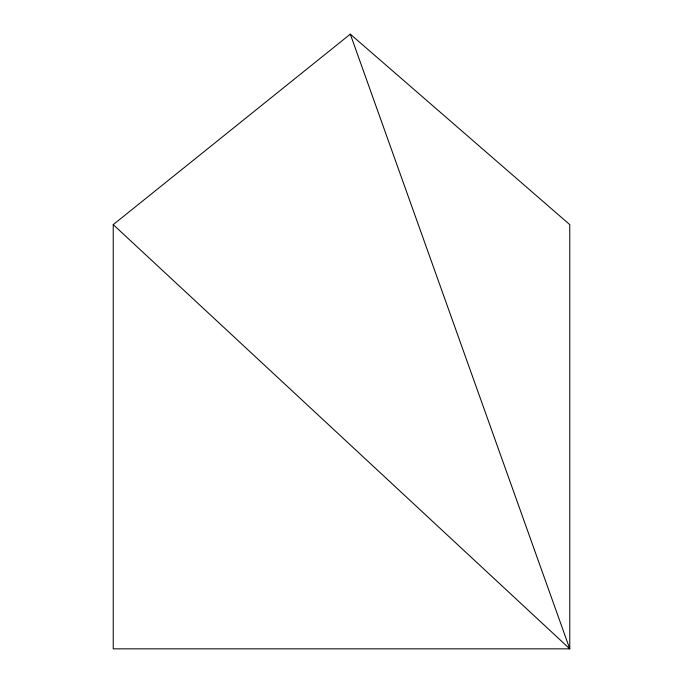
<?xml version="1.0" encoding="UTF-8"?>
<svg xmlns="http://www.w3.org/2000/svg" width="683" height="683" viewBox="0 0 683 683"><rect width="100%" height="100%" fill="white"/><g stroke="black" fill="none" stroke-linecap="round" stroke-linejoin="round"><path stroke-width="1.02" d="M113.233 224.63L350.302 34.15L569.767 224.63L569.767 648.85L113.233 648.85L113.233 224.63L569.767 648.85L350.302 34.15"/></g></svg>
